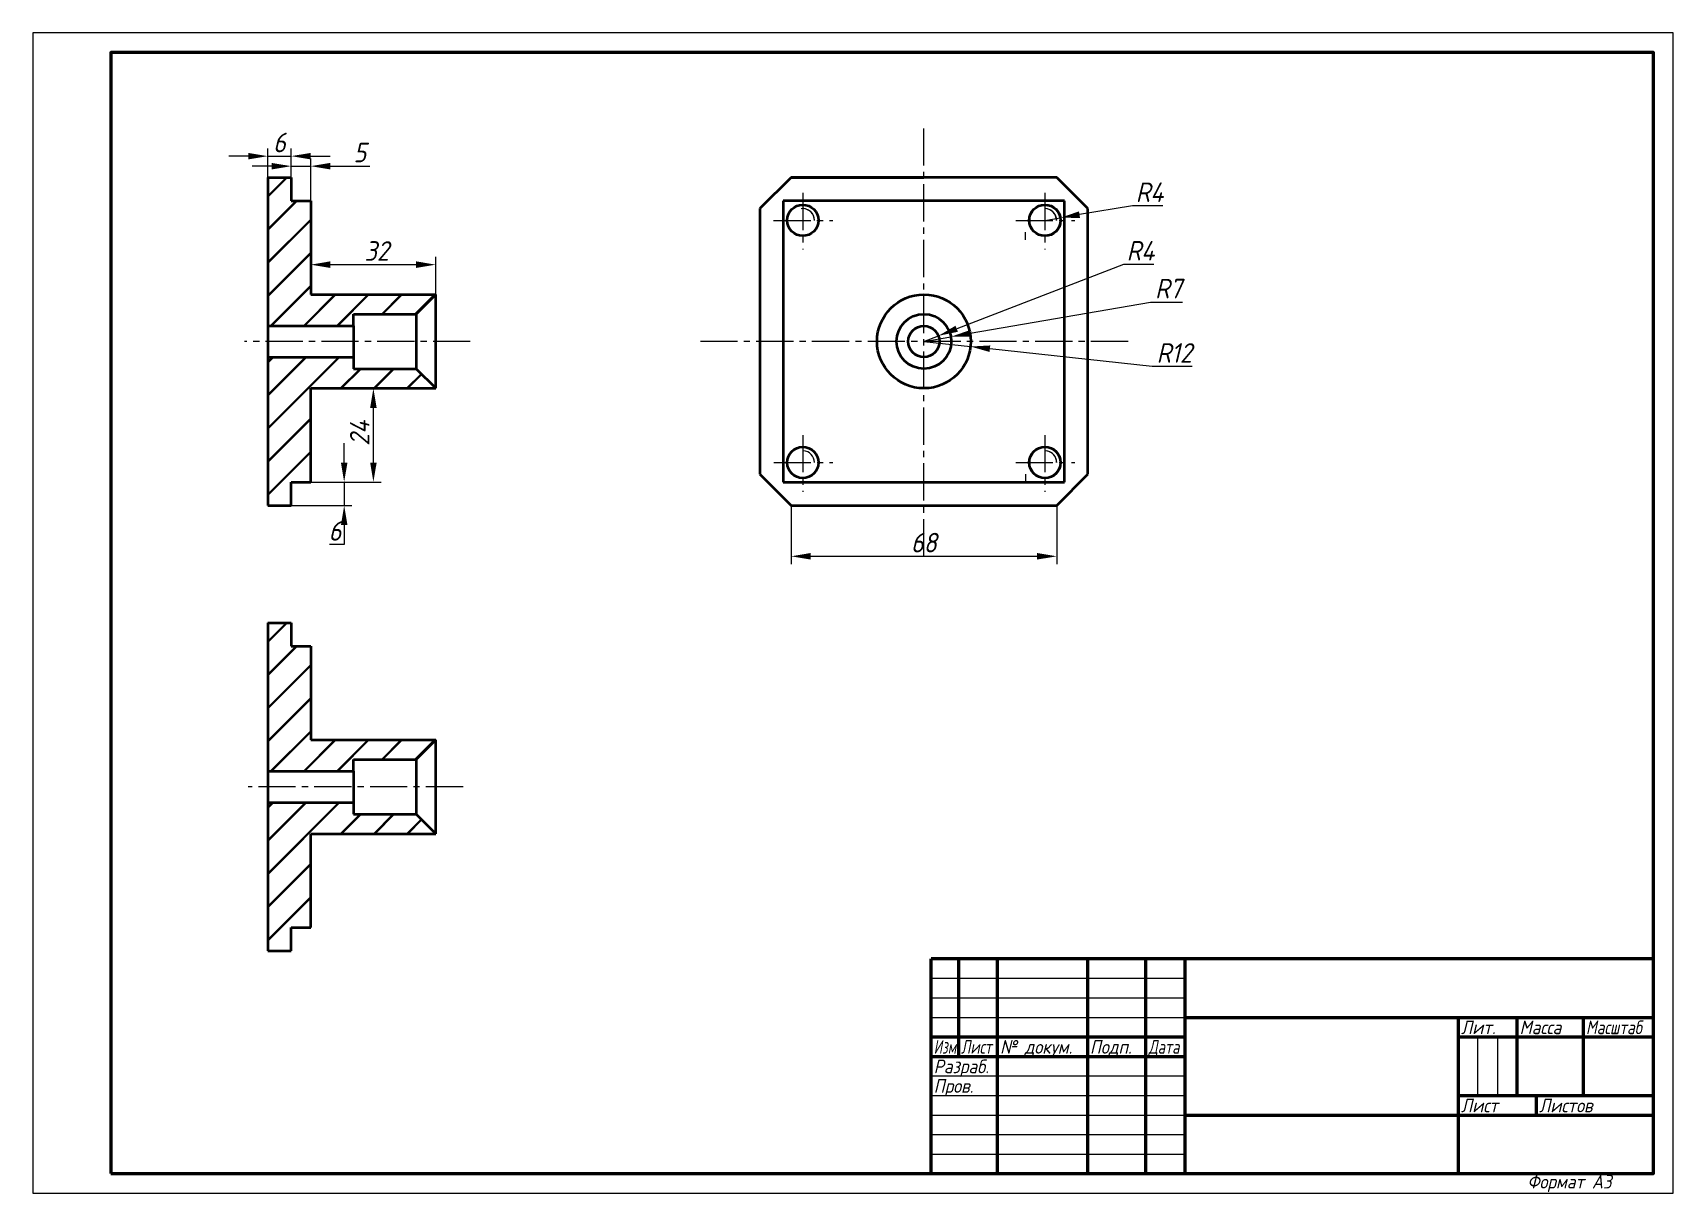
# Model space of a CAD drawing. Header units: millimetres. Extents: x 0 to 420, y 0 to 297.
import ezdxf

# ---------------------------------------------------------------- set-up
doc = ezdxf.new("R2010")
doc.units = ezdxf.units.MM
doc.header["$LTSCALE"] = 0.5
doc.linetypes.add('осевая2', pattern=[28.575, 19.05, -3.175, 3.175, -3.175])
doc.layers.get('Defpoints').update_dxf_attribs({"color": 5})
doc.styles.get("Standard").update_dxf_attribs({"font": 'isocpeui.ttf', "width": 0.9})
doc.dimstyles.new('Standart', dxfattribs={"dimtxt": 5, "dimasz": 5, "dimexe": 2, "dimexo": 0, "dimgap": 1, "dimtad": 1, "dimtoh": 1, "dimdec": 0, "dimtxsty": 'Standard', "dimcen": 2.5, "dimadec": 0, "dimazin": 0, "dimtfac": 1, "dimtdec": 0, "dimtmove": 0, "dimatfit": 3, "dimldrblk": 'DOTSMALL', "dimfxl": 1, "dimarcsym": 0})

# ---------------------------------------------------------------- blocks, each defined once
blk = doc.blocks.new('*D6')
at = {"color": 0, "lineweight": -2}
for p, q in [((55.15, 265.43), (50.15, 265.43)), ((60.15, 260.01), (60.15, 267.43)), ((60.15, 265.43), (66.15, 265.43)), ((66.15, 260.01), (66.15, 267.43)), ((71.15, 265.43), (76.15, 265.43))]:
    blk.add_line(p, q, dxfattribs=at)
at = {"color": 0}
for points in [[(55.15, 266.26), (55.15, 264.6), (60.15, 265.43)], [(71.15, 266.26), (71.15, 264.6), (66.15, 265.43)]]:
    blk.add_solid(points, dxfattribs=at)
at = {"layer": 'Defpoints', "color": 0}
for p in [(66.15, 265.43), (60.15, 260.01), (66.15, 260.01)]:
    blk.add_point(p, dxfattribs=at)
at = {"color": 0, "insert": (63.15, 268.93), "char_height": 5, "attachment_point": 5}
blk.add_mtext('6', dxfattribs=at)
blk = doc.blocks.new('_DotSmall')
at = {"color": 0, "linetype": 'ByBlock', "const_width": 0.5}
blk.add_lwpolyline([(-0.0625, 0, 1), (0.0625, 0, 1)], format="xyb", close=True, dxfattribs=at)
blk = doc.blocks.new('*D7')
at = {"color": 0, "lineweight": -2}
for p, q in [((66.15, 254.01), (66.15, 264.87)), ((71.15, 254.01), (71.15, 264.87)), ((61.15, 262.87), (56.15, 262.87)), ((66.15, 262.87), (71.15, 262.87)), ((76.15, 262.87), (86.32, 262.87))]:
    blk.add_line(p, q, dxfattribs=at)
at = {"color": 0}
for points in [[(61.15, 263.7), (61.15, 262.03), (66.15, 262.87)], [(76.15, 263.7), (76.15, 262.03), (71.15, 262.87)]]:
    blk.add_solid(points, dxfattribs=at)
at = {"layer": 'Defpoints', "color": 0}
for p in [(71.15, 262.87), (66.15, 254.01), (71.15, 254.01)]:
    blk.add_point(p, dxfattribs=at)
at = {"color": 0, "insert": (83.74, 266.37), "char_height": 5, "attachment_point": 5}
blk.add_mtext('5', dxfattribs=at)
blk = doc.blocks.new('*D8')
at = {"color": 0, "lineweight": -2}
for p, q in [((79.72, 187.01), (79.72, 192.01)), ((66.15, 182.01), (81.72, 182.01)), ((79.72, 182.01), (79.72, 176.01)), ((66.15, 176.01), (81.72, 176.01)), ((79.72, 171.01), (79.72, 166.01)), ((79.72, 166.01), (76, 166.01))]:
    blk.add_line(p, q, dxfattribs=at)
at = {"color": 0}
for points in [[(78.89, 187.01), (80.56, 187.01), (79.72, 182.01)], [(78.89, 171.01), (80.56, 171.01), (79.72, 176.01)]]:
    blk.add_solid(points, dxfattribs=at)
at = {"layer": 'Defpoints', "color": 0}
for p in [(66.15, 182.01), (66.15, 176.01), (79.72, 176.01)]:
    blk.add_point(p, dxfattribs=at)
at = {"color": 0, "insert": (77.36, 169.51), "char_height": 5, "attachment_point": 5}
blk.add_mtext('6', dxfattribs=at)
blk = doc.blocks.new('*D9')
at = {"color": 0, "lineweight": -2}
for p, q in [((71.15, 206.01), (89.2, 206.01)), ((87.2, 187.01), (87.2, 201.01)), ((71.15, 182.01), (89.2, 182.01))]:
    blk.add_line(p, q, dxfattribs=at)
at = {"color": 0}
for points in [[(86.37, 201.01), (88.04, 201.01), (87.2, 206.01)], [(86.37, 187.01), (88.04, 187.01), (87.2, 182.01)]]:
    blk.add_solid(points, dxfattribs=at)
at = {"layer": 'Defpoints', "color": 0}
for p in [(71.15, 206.01), (87.2, 206.01), (71.15, 182.01)]:
    blk.add_point(p, dxfattribs=at)
at = {"color": 0, "insert": (83.7, 194.52), "char_height": 5, "attachment_point": 5, "rotation": 90}
blk.add_mtext('24', dxfattribs=at)
blk = doc.blocks.new('*D10')
at = {"color": 0, "lineweight": -2}
for p, q in [((71.15, 230.01), (71.15, 239.66)), ((103.15, 230.01), (103.15, 239.66)), ((76.15, 237.66), (98.15, 237.66))]:
    blk.add_line(p, q, dxfattribs=at)
at = {"color": 0}
for points in [[(76.15, 238.5), (76.15, 236.83), (71.15, 237.66)], [(98.15, 238.5), (98.15, 236.83), (103.15, 237.66)]]:
    blk.add_solid(points, dxfattribs=at)
at = {"layer": 'Defpoints', "color": 0}
for p in [(103.15, 237.66), (71.15, 230.01), (103.15, 230.01)]:
    blk.add_point(p, dxfattribs=at)
at = {"color": 0, "insert": (88.06, 241.16), "char_height": 5, "attachment_point": 5}
blk.add_mtext('32', dxfattribs=at)
blk = doc.blocks.new('*D14')
at = {"color": 0, "lineweight": -2}
for p, q in [((279.24, 237.72), (236.55, 221.25)), ((286.99, 237.72), (279.24, 237.72)), ((228.15, 218.01), (231.89, 219.45))]:
    blk.add_line(p, q, dxfattribs=at)
at = {"color": 0}
blk.add_solid([(236.25, 222.03), (236.85, 220.48), (231.89, 219.45)], dxfattribs=at)
at = {"layer": 'Defpoints', "color": 0}
for p in [(231.89, 219.45), (228.15, 218.01)]:
    blk.add_point(p, dxfattribs=at)
at = {"color": 0, "insert": (283.61, 241.22), "char_height": 5, "attachment_point": 5}
blk.add_mtext('R4', dxfattribs=at)
blk = doc.blocks.new('*D15')
at = {"color": 0, "lineweight": -2}
for p, q in [((286.21, 228.01), (239.98, 220.05)), ((294.33, 228.01), (286.21, 228.01)), ((228.15, 218.01), (235.05, 219.2))]:
    blk.add_line(p, q, dxfattribs=at)
at = {"color": 0}
blk.add_solid([(239.84, 220.87), (240.12, 219.23), (235.05, 219.2)], dxfattribs=at)
at = {"layer": 'Defpoints', "color": 0}
for p in [(235.05, 219.2), (228.15, 218.01)]:
    blk.add_point(p, dxfattribs=at)
at = {"color": 0, "insert": (290.77, 231.54), "char_height": 5, "attachment_point": 5}
blk.add_mtext('R7', dxfattribs=at)
blk = doc.blocks.new('*D16')
at = {"color": 0, "lineweight": -2}
for p, q in [((228.15, 218.01), (240.08, 216.7)), ((286.63, 211.56), (245.05, 216.15)), ((296.88, 211.56), (286.63, 211.56))]:
    blk.add_line(p, q, dxfattribs=at)
at = {"color": 0}
blk.add_solid([(245.14, 216.98), (244.96, 215.32), (240.08, 216.7)], dxfattribs=at)
at = {"layer": 'Defpoints', "color": 0}
for p in [(228.15, 218.01), (240.08, 216.7)]:
    blk.add_point(p, dxfattribs=at)
at = {"color": 0, "insert": (292.26, 215.06), "char_height": 5, "attachment_point": 5}
blk.add_mtext('R12', dxfattribs=at)
blk = doc.blocks.new('*D17')
at = {"color": 0, "lineweight": -2}
for p, q in [((281.56, 252.7), (267.99, 250.46)), ((289.31, 252.7), (281.56, 252.7)), ((259.11, 249), (263.06, 249.65))]:
    blk.add_line(p, q, dxfattribs=at)
at = {"color": 0}
blk.add_solid([(267.86, 251.29), (268.13, 249.64), (263.06, 249.65)], dxfattribs=at)
at = {"layer": 'Defpoints', "color": 0}
for p in [(259.11, 249), (263.06, 249.65)]:
    blk.add_point(p, dxfattribs=at)
at = {"color": 0, "insert": (285.94, 256.2), "char_height": 5, "attachment_point": 5}
blk.add_mtext('R4', dxfattribs=at)
blk = doc.blocks.new('*D18')
at = {"color": 0, "lineweight": -2}
for p, q in [((194.15, 176.01), (194.15, 161.01)), ((262.15, 176.01), (262.15, 161.01)), ((199.15, 163.01), (257.15, 163.01))]:
    blk.add_line(p, q, dxfattribs=at)
at = {"color": 0}
for points in [[(199.15, 163.85), (199.15, 162.18), (194.15, 163.01)], [(257.15, 163.85), (257.15, 162.18), (262.15, 163.01)]]:
    blk.add_solid(points, dxfattribs=at)
at = {"layer": 'Defpoints', "color": 0}
for p in [(194.15, 176.01), (262.15, 176.01), (262.15, 163.01)]:
    blk.add_point(p, dxfattribs=at)
at = {"color": 0, "insert": (228.15, 166.51), "char_height": 5, "attachment_point": 5}
blk.add_mtext('68', dxfattribs=at)

msp = doc.modelspace()

# ---------------------------------------------------------------- hatches: boundary and pattern name
h = msp.add_hatch()
h.set_pattern_fill('JIS_RC_30', color=256, scale=0.2, style=0)
h.paths.add_polyline_path([(71.15, 254.01), (66.15, 254.01), (66.15, 260.01), (60.15, 260.01), (60.15, 222.01), (82.15, 222.01), (82.15, 225.01), (98.15, 225.01), (103.15, 230.01), (71.15, 230.01)])
h.paths.add_polyline_path([(98.15, 211.01), (82.15, 211.01), (82.15, 214.01), (60.15, 214.01), (60.15, 176.01), (66.15, 176.01), (66.15, 182.01), (71.15, 182.01), (71.15, 206.01), (103.15, 206.01)])
h = msp.add_hatch()
h.set_pattern_fill('JIS_RC_30', color=256, scale=0.2, style=0)
h.set_pattern_definition([(45, (-2e-14, -114), (-4.24264, 4.24264), []), (45, (0.2, -114), (-4.24264, 4.24264), []), (45, (0.4, -114), (-4.24264, 4.24264), [])])
h.paths.add_polyline_path([(71.15, 140.01), (66.15, 140.01), (66.15, 146.01), (60.15, 146.01), (60.15, 108.01), (82.15, 108.01), (82.15, 111.01), (98.15, 111.01), (103.15, 116.01), (71.15, 116.01)])
h.paths.add_polyline_path([(98.15, 97.01), (82.15, 97.01), (82.15, 100.01), (60.15, 100.01), (60.15, 62.01), (66.15, 62.01), (66.15, 68.01), (71.15, 68.01), (71.15, 92.01), (103.15, 92.01)])

# ---------------------------------------------------------------- linework, layer by layer
at = {"linetype": 'осевая2'}
for p, q in [((228.15, 163.01), (228.15, 273.01)), ((197.14, 256.03), (197.14, 241.5)), ((259.11, 256.03), (259.11, 241.51)), ((189.67, 249), (204.8, 249)), ((251.65, 249), (266.78, 249)), ((111.99, 218.01), (54.17, 218.01)), ((280.45, 218.01), (170.45, 218.01)), ((197.15, 194.04), (197.15, 179.52)), ((259.14, 194.04), (259.14, 179.51)), ((189.69, 187.01), (204.82, 187.01)), ((251.67, 187.01), (266.8, 187.01)), ((110.15, 104.01), (55.15, 104.01))]:
    msp.add_line(p, q, dxfattribs=at)
at = {"lineweight": 50}
for p, q in [((60.15, 260.01), (60.15, 176.01)), ((60.15, 260.01), (66.15, 260.01)), ((66.15, 260.01), (66.15, 254.01)), ((194.15, 260.01), (186.15, 252.01)), ((262.15, 260.01), (194.15, 260.01)), ((194.15, 260.01), (228.15, 260.01)), ((270.15, 252.01), (262.15, 260.01)), ((66.15, 254.01), (71.15, 254.01)), ((71.15, 254.01), (71.15, 230.01)), ((186.15, 252.01), (186.15, 184.01)), ((186.15, 252.01), (186.15, 218.01)), ((264.15, 254.01), (192.15, 254.01)), ((192.15, 254.01), (192.15, 182.01)), ((264.15, 182.01), (264.15, 254.01)), ((270.15, 184.01), (270.15, 252.01)), ((71.15, 230.01), (103.15, 230.01)), ((98.15, 225.01), (103.15, 230.01)), ((103.15, 206.01), (103.15, 230.01)), ((82.15, 222.01), (82.15, 225.01)), ((82.15, 225.01), (98.15, 225.01)), ((98.15, 225.01), (98.15, 211.01)), ((60.15, 222.01), (82.15, 222.01)), ((82.15, 222.01), (82.15, 214.01)), ((60.15, 214.01), (82.15, 214.01)), ((82.15, 214.01), (82.15, 211.01)), ((82.15, 211.01), (98.15, 211.01)), ((98.15, 211.01), (103.15, 206.01)), ((71.15, 182.01), (71.15, 206.01)), ((71.15, 206.01), (103.15, 206.01)), ((66.15, 176.01), (66.15, 182.01)), ((66.15, 182.01), (71.15, 182.01)), ((186.15, 184.01), (194.15, 176.01)), ((192.15, 182.01), (264.15, 182.01)), ((262.15, 176.01), (270.15, 184.01)), ((60.15, 176.01), (66.15, 176.01)), ((194.15, 176.01), (262.15, 176.01)), ((60.15, 146.01), (60.15, 62.01)), ((60.15, 146.01), (66.15, 146.01)), ((60.15, 146.01), (60.15, 104.01)), ((66.15, 146.01), (66.15, 140.01)), ((66.15, 140.01), (71.15, 140.01)), ((71.15, 140.01), (71.15, 116.01)), ((71.15, 116.01), (103.15, 116.01)), ((98.15, 111.01), (103.15, 116.01)), ((103.15, 92.01), (103.15, 116.01)), ((82.15, 108.01), (82.15, 111.01)), ((82.15, 111.01), (98.15, 111.01)), ((98.15, 111.01), (98.15, 97.01)), ((60.15, 108.01), (82.15, 108.01)), ((82.15, 108.01), (82.15, 100.01)), ((60.15, 100.01), (82.15, 100.01)), ((82.15, 100.01), (82.15, 97.01)), ((82.15, 97.01), (98.15, 97.01)), ((98.15, 97.01), (103.15, 92.01)), ((71.15, 68.01), (71.15, 92.01)), ((71.15, 92.01), (103.15, 92.01)), ((66.15, 62.01), (66.15, 68.01)), ((66.15, 68.01), (71.15, 68.01)), ((60.15, 62.01), (66.15, 62.01))]:
    msp.add_line(p, q, dxfattribs=at)
for p, q in [((194.15, 260.01), (197.15, 260.01)), ((262.15, 260.01), (259.15, 260.01)), ((186.15, 252.01), (186.15, 184.01)), ((270.15, 184.01), (270.15, 252.01)), ((192.14, 246), (192.14, 244)), ((254.11, 246), (254.11, 244)), ((60.15, 218.01), (60.15, 222.01)), ((60.15, 218.01), (60.15, 214.01)), ((98.15, 211.01), (103.15, 206.01)), ((192.15, 184.01), (192.15, 182.01)), ((254.14, 184.01), (254.14, 182.01)), ((194.15, 176.01), (262.15, 176.01)), ((194.15, 176.01), (197.15, 176.01)), ((262.15, 176.01), (259.15, 176.01)), ((60.15, 146.01), (60.15, 62.01)), ((60.15, 104.01), (60.15, 108.01)), ((60.15, 104.01), (60.15, 100.01)), ((98.15, 97.01), (103.15, 92.01))]:
    msp.add_line(p, q)
at = {"color": 7, "linetype": 'Continuous', "lineweight": 60}
for p, q in [((415, 60), (230, 60)), ((230, 5), (230, 60)), ((237, 60), (237, 35)), ((247, 5), (247, 60)), ((270, 60), (270, 5)), ((285, 5), (285, 60)), ((295, 60), (295, 5)), ((295, 45), (415, 45)), ((365, 5), (365, 45)), ((380, 45), (380, 25)), ((397, 25), (397, 45)), ((230, 40), (295, 40)), ((365, 40), (415, 40)), ((230, 35), (295, 35)), ((365, 25), (415, 25)), ((385, 20), (385, 25)), ((295, 20), (415, 20))]:
    msp.add_line(p, q, dxfattribs=at)
at = {"color": 7, "linetype": 'Continuous', "lineweight": -3}
for p, q in [((230, 55), (295, 55)), ((230, 50), (295, 50)), ((230, 45), (295, 45)), ((370, 25), (370, 40)), ((375, 40), (375, 25)), ((230, 30), (295, 30)), ((230, 25), (295, 25)), ((230, 20), (295, 20)), ((230, 15), (295, 15)), ((230, 10), (295, 10))]:
    msp.add_line(p, q, dxfattribs=at)
at = {"color": 7, "linetype": 'Continuous'}
msp.add_line((365, 45), (365, 40), dxfattribs=at)
at = {"color": 7, "linetype": 'Continuous', "lineweight": 60}
msp.add_lwpolyline([(20, 5), (415, 5), (415, 292), (20, 292)], close=True, dxfattribs=at)
at = {"lineweight": 50}
for centre, radius in [((197.14, 249), 4), ((197.15, 249.01), 4), ((259.11, 249), 4), ((259.15, 249.01), 4), ((228.15, 218.01), 12), ((228.15, 218.01), 7), ((228.15, 218.01), 4), ((197.15, 187.01), 4), ((259.14, 187.01), 4), ((259.15, 187.01), 4)]:
    msp.add_circle(centre, radius, dxfattribs=at)
for centre, end in [((197.15, 249.01), 98.0098), ((197.14, 249), 87.8308), ((259.11, 249), 87.8308), ((259.15, 249.01), 79.2318), ((197.15, 187.01), 87.8308), ((259.14, 187.01), 87.8308), ((259.15, 187.01), 80.5804)]:
    msp.add_arc(centre, 3, 0, end)
at = {"layer": 'Defpoints'}
msp.add_lwpolyline([(0, 0), (420, 0), (420, 297), (0, 297)], close=True, dxfattribs=at)

# ---------------------------------------------------------------- texts
at = {"color": 7, "linetype": 'Continuous', "lineweight": -3}
for s, width, p in [('Лит.', 0.9, (365.67, 40.7)), ('Масса', 0.9, (380.67, 40.7)), ('Масштаб', 0.8, (397.67, 40.7)), ('Изм.', 0.7, (230.67, 35.7)), ('Лист', 0.75, (237.67, 35.7)), ('№ докум.', 0.9, (247.67, 35.7)), ('Подп.', 0.9, (270.67, 35.7)), ('Дата', 0.75, (285.67, 35.7)), ('Разраб.', 0.9, (230.67, 30.7)), ('Пров.', 0.9, (230.67, 25.7)), ('Лист', 0.9, (365.67, 20.7)), ('Листов', 0.9, (385.67, 20.7))]:
    msp.add_text(s, height=3.5, dxfattribs=dict(at, width=width)).set_placement(p)
at = {"color": 7, "linetype": 'Continuous', "lineweight": 70, "width": 0.9}
msp.add_text('Формат А3', height=3.5, dxfattribs=at).set_placement((382.66, 1.2))

# ---------------------------------------------------------------- dimensions: what is measured, and where the dimension line sits
for base, p1, p2, picture, middle in [((66.15, 265.43), (60.15, 260.01), (66.15, 260.01), '*D6', (63.15, 265.43)), ((71.15, 262.87), (66.15, 254.01), (71.15, 254.01), '*D7', (83.74, 262.87)), ((103.15, 237.66), (71.15, 230.01), (103.15, 230.01), '*D10', (88.06, 237.66)), ((262.15, 163.01), (194.15, 176.01), (262.15, 176.01), '*D18', (228.15, 163.01))]:
    dim = msp.add_linear_dim(base=base, p1=p1, p2=p2, dimstyle='Standart')
    dim.commit()
    dim.dimension.update_dxf_attribs({"geometry": picture, "text_midpoint": middle, "dimtype": 160})
for center, mpoint, picture, middle in [((259.11, 249), (263.06, 249.65), '*D17', (281.56, 252.7)), ((228.15, 218.01), (231.89, 219.45), '*D14', (283.61, 237.72)), ((228.15, 218.01), (235.05, 219.2), '*D15', (286.21, 228.01)), ((228.15, 218.01), (240.08, 216.7), '*D16', (286.63, 211.56))]:
    dim = msp.add_radius_dim(center=center, mpoint=mpoint, dimstyle='Standart')
    dim.commit()
    dim.dimension.update_dxf_attribs({"geometry": picture, "text_midpoint": middle, "dimtype": 164})
for base, p1, p2, picture, middle in [((87.2, 206.01), (71.15, 182.01), (71.15, 206.01), '*D9', (87.2, 194.52)), ((79.72, 176.01), (66.15, 182.01), (66.15, 176.01), '*D8', (77.36, 166.01))]:
    dim = msp.add_linear_dim(base=base, p1=p1, p2=p2, angle=90, dimstyle='Standart')
    dim.commit()
    dim.dimension.update_dxf_attribs({"geometry": picture, "text_midpoint": middle, "dimtype": 160})

doc.saveas('drawing.dxf')
